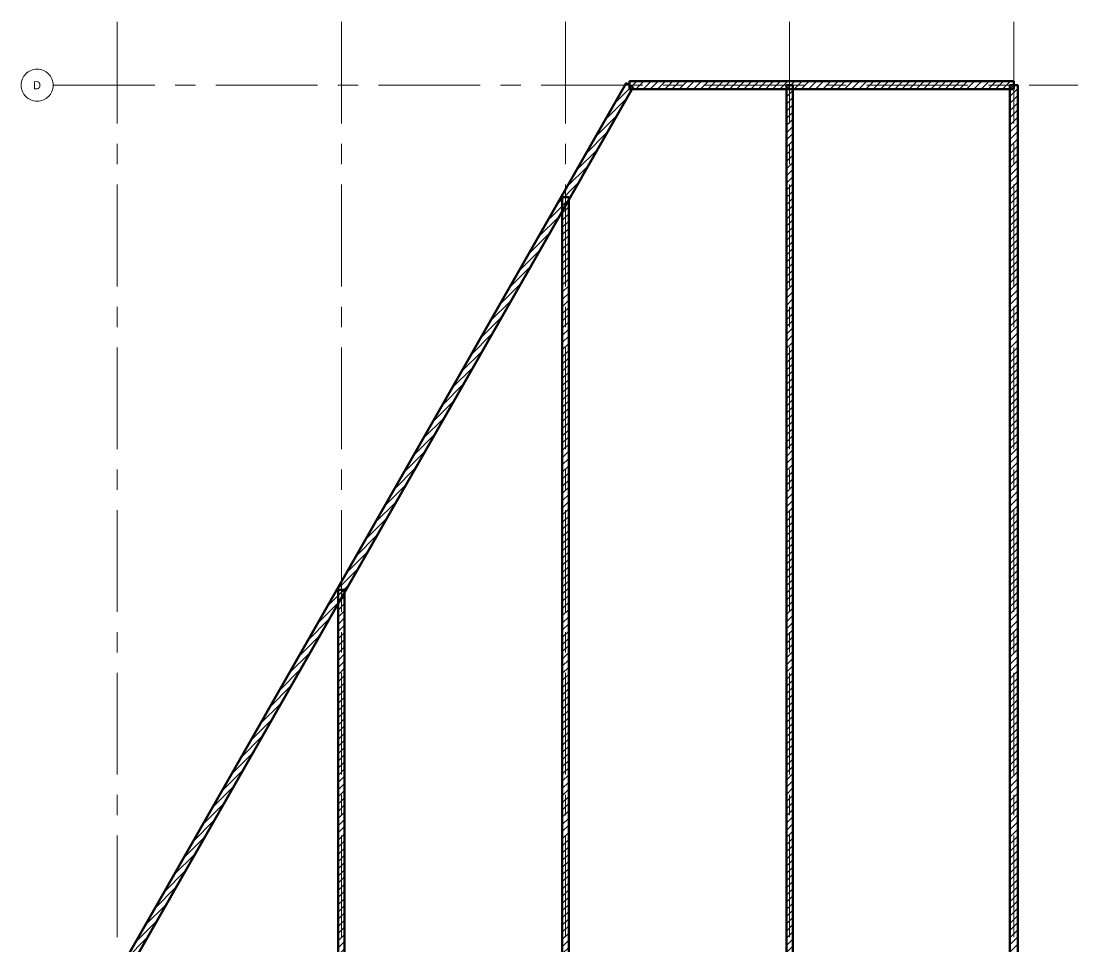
# Model space of a CAD drawing. Header units: metres. Extents: x -3 to 30, y -8 to 52.
# Drawn here: x -3 to 30, y 23.1 to 52 of the extents above; entities that cross this region are included whole.
import ezdxf
from ezdxf.enums import TextEntityAlignment as Align

# ---------------------------------------------------------------- set-up
doc = ezdxf.new("R2010")
doc.units = ezdxf.units.M
doc.linetypes.add('CENTER', pattern=[5.08, 3.175, -0.635, 0.635, -0.635])
for name, color, linetype, lineweight in [('A-HATCH', 8, 'Continuous', 0), ('A-WALL', 7, 'Continuous', 50), ('S-GRID', 8, 'CENTER', 9)]:
    doc.layers.add(name, color=color, linetype=linetype, lineweight=lineweight)

msp = doc.modelspace()

# ---------------------------------------------------------------- hatches: boundary and pattern name
at = {"layer": 'A-HATCH'}
h = msp.add_hatch(dxfattribs=at)
h.set_pattern_fill('ANSI31', scale=0.05)
h.paths.add_polyline_path([(16.1085, 49.938), (0.1085, 21.938), (-0.1085, 22.062), (15.8915, 50.062), (16.1085, 49.938)])
h = msp.add_hatch(dxfattribs=at)
h.set_pattern_fill('ANSI31', scale=0.05)
h.paths.add_polyline_path([(28, 49.875), (16, 49.875), (16, 50.125), (28, 50.125), (28, 49.875)])
h = msp.add_hatch(dxfattribs=at)
h.set_pattern_fill('ANSI31', scale=0.05)
h.paths.add_polyline_path([(20.9, 0), (20.9, 50), (21.1, 50), (21.1, 0), (20.9, 0)])
h = msp.add_hatch(dxfattribs=at)
h.set_pattern_fill('ANSI31', scale=0.05)
h.paths.add_polyline_path([(27.875, 0), (27.875, 50), (28.125, 50), (28.125, 0), (27.875, 0)])
h = msp.add_hatch(dxfattribs=at)
h.set_pattern_fill('ANSI31', scale=0.05)
h.paths.add_polyline_path([(13.9, 0), (13.9, 46.5), (14.1, 46.5), (14.1, 0), (13.9, 0)])
h = msp.add_hatch(dxfattribs=at)
h.set_pattern_fill('ANSI31', scale=0.05)
h.paths.add_polyline_path([(6.9, 0), (6.9, 34.25), (7.1, 34.25), (7.1, 0), (6.9, 0)])

# ---------------------------------------------------------------- linework, layer by layer
at = {"layer": 'A-WALL'}
for points in [[(16.1085, 49.938), (0.1085, 21.938), (-0.1085, 22.062), (15.8915, 50.062)], [(28, 49.875), (16, 49.875), (16, 50.125), (28, 50.125)], [(20.9, 0), (20.9, 50), (21.1, 50), (21.1, 0)], [(27.875, 0), (27.875, 50), (28.125, 50), (28.125, 0)], [(13.9, 0), (13.9, 46.5), (14.1, 46.5), (14.1, 0)], [(6.9, 0), (6.9, 34.25), (7.1, 34.25), (7.1, 0)]]:
    msp.add_lwpolyline(points, close=True, dxfattribs=at)
at = {"layer": 'S-GRID', "linetype": 'CENTER'}
for p, q in [((0, -2), (0, 52)), ((7, -2), (7, 52)), ((14, -2), (14, 52)), ((21, -2), (21, 52)), ((28, -2), (28, 52)), ((-2, 50), (30, 50))]:
    msp.add_line(p, q, dxfattribs=at)
at = {"layer": 'S-GRID'}
msp.add_circle((-2.5, 50), 0.5, dxfattribs=at)

# ---------------------------------------------------------------- texts
msp.add_text('D', height=0.25, dxfattribs=at).set_placement((-2.5, 50), align=Align.MIDDLE_CENTER)

doc.saveas('drawing.dxf')
